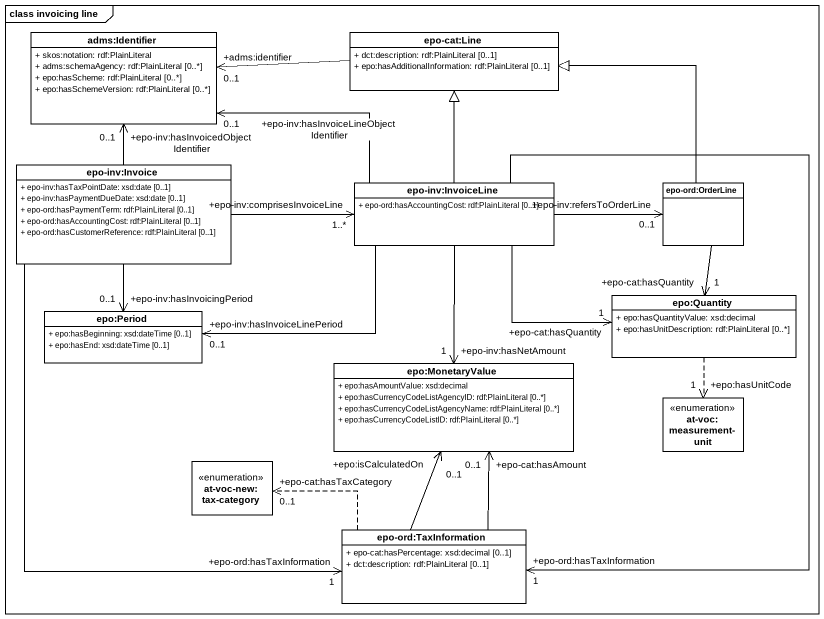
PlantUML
@startuml
mainframe class invoicing line
hide circle
hide empty members
skinparam classAttributeIconSize 0
class "adms:Identifier" as adms_Identifier {
  + skos:notation: rdf:PlainLiteral
  + adms:schemaAgency: rdf:PlainLiteral [0..*]
  + epo:hasScheme: rdf:PlainLiteral [0..*]
  + epo:hasSchemeVersion: rdf:PlainLiteral [0..*]
}
class "epo-cat:Line" as epo_cat_Line {
  + dct:description: rdf:PlainLiteral [0..1]
  + epo:hasAdditionalInformation: rdf:PlainLiteral [0..1]
}
class "epo-inv:Invoice" as epo_inv_Invoice {
  + epo-inv:hasTaxPointDate: xsd:date [0..1]
  + epo-inv:hasPaymentDueDate: xsd:date [0..1]
  + epo-ord:hasPaymentTerm: rdf:PlainLiteral [0..1]
  + epo-ord:hasAccountingCost: rdf:PlainLiteral [0..1]
  + epo-ord:hasCustomerReference: rdf:PlainLiteral [0..1]
}
class "epo-inv:InvoiceLine" as epo_inv_InvoiceLine {
  + epo-ord:hasAccountingCost: rdf:PlainLiteral [0..1]
}
class "epo-ord:OrderLine" as epo_ord_OrderLine
class "epo:Quantity" as epo_Quantity {
  + epo:hasQuantityValue: xsd:decimal
  + epo:hasUnitDescription: rdf:PlainLiteral [0..*]
}
class "epo:Period" as epo_Period {
  + epo:hasBeginning: xsd:dateTime [0..1]
  + epo:hasEnd: xsd:dateTime [0..1]
}
class "epo:MonetaryValue" as epo_MonetaryValue {
  + epo:hasAmountValue: xsd:decimal
  + epo:hasCurrencyCodeListAgencyID: rdf:PlainLiteral [0..*]
  + epo:hasCurrencyCodeListAgencyName: rdf:PlainLiteral [0..*]
  + epo:hasCurrencyCodeListID: rdf:PlainLiteral [0..*]
}
enum "at-voc:measurement-unit" as at_voc_measurement_unit
enum "at-voc-new:tax-category" as at_voc_new_tax_category
class "epo-ord:TaxInformation" as epo_ord_TaxInformation {
  + epo-cat:hasPercentage: xsd:decimal [0..1]
  + dct:description: rdf:PlainLiteral [0..1]
}
epo_cat_Line -left-> "+adms:identifier\n0..1" adms_Identifier
epo_inv_Invoice -up-> "+epo-inv:hasInvoicedObjectIdentifier\n0..1" adms_Identifier
epo_inv_Invoice -right-> "+epo-inv:comprisesInvoiceLine\n1..*" epo_inv_InvoiceLine
epo_inv_Invoice --> "+epo-inv:hasInvoicingPeriod\n0..1" epo_Period
epo_inv_Invoice --> "+epo-ord:hasTaxInformation\n1" epo_ord_TaxInformation
epo_inv_InvoiceLine -left-> "+epo-inv:hasInvoiceLineObjectIdentifier\n0..1" adms_Identifier
epo_inv_InvoiceLine -up-|> epo_cat_Line
epo_inv_InvoiceLine -right-> "+epo-inv:refersToOrderLine\n0..1" epo_ord_OrderLine
epo_inv_InvoiceLine -right-> "+epo-cat:hasQuantity\n1" epo_Quantity
epo_inv_InvoiceLine -left-> "+epo-inv:hasInvoiceLinePeriod\n0..1" epo_Period
epo_inv_InvoiceLine --> "+epo-inv:hasNetAmount\n1" epo_MonetaryValue
epo_inv_InvoiceLine --> "+epo-ord:hasTaxInformation\n1" epo_ord_TaxInformation
epo_ord_OrderLine -up-|> epo_cat_Line
epo_ord_OrderLine --> "+epo-cat:hasQuantity\n1" epo_Quantity
epo_Quantity ..> "+epo:hasUnitCode\n1" at_voc_measurement_unit
epo_ord_TaxInformation -up-> "+epo-cat:hasAmount\n0..1" epo_MonetaryValue
epo_ord_TaxInformation -up-> "+epo:isCalculatedOn\n0..1" epo_MonetaryValue
epo_ord_TaxInformation .left.> "+epo-cat:hasTaxCategory\n0..1" at_voc_new_tax_category
@enduml
